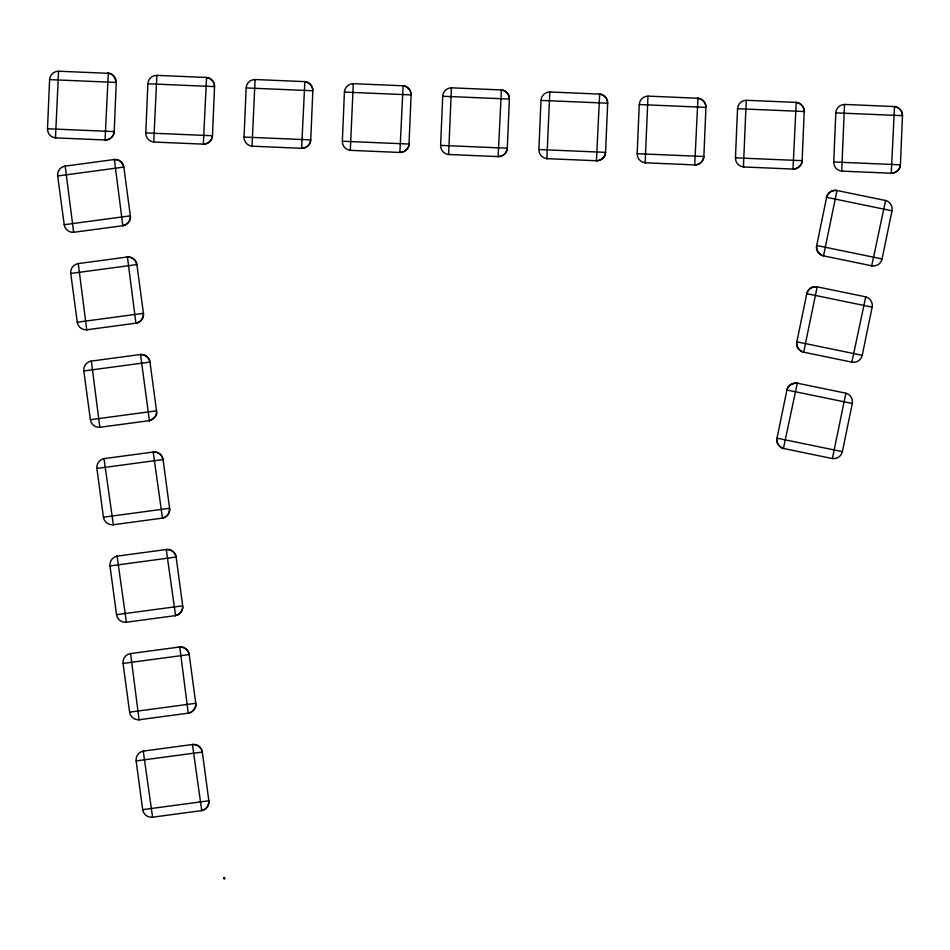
<?xml version="1.0" encoding="UTF-8"?>
<svg xmlns="http://www.w3.org/2000/svg" width="950" height="950" viewBox="0 0 950 950"><rect width="100%" height="100%" fill="white"/><g stroke="black" fill="none" stroke-linecap="round" stroke-linejoin="round"><path stroke-width="1.43" d="M55.812 137.893L55.907 137.916A8.787 8.787 0 0 1 47.512 128.761L49.59 79.622A8.787 8.787 0 0 1 58.734 71.226L108.3 73.328L105.046 139.982L55.48 137.881L58.568 71.226M153.9 142.037L154.185 142.061A8.787 8.787 0 0 1 145.789 132.917L147.868 83.778A8.787 8.787 0 0 1 157.011 75.371L206.566 77.484L203.324 144.139L153.757 142.037L156.845 75.382M252.106 146.193L252.463 146.217A8.787 8.787 0 0 1 244.067 137.073L246.145 87.934A8.787 8.787 0 0 1 255.289 79.527L304.855 81.641L301.601 148.295L252.035 146.193L255.099 79.539M350.467 150.349L350.74 150.373A8.787 8.787 0 0 1 342.344 141.229L344.423 92.091A8.787 8.787 0 0 1 353.566 83.683L403.121 85.785L399.879 152.451L350.312 150.338L353.293 83.683M448.851 154.506L449.017 154.529A8.787 8.787 0 0 1 440.622 145.386L442.7 96.247A8.787 8.787 0 0 1 451.844 87.839L501.398 89.941L498.156 156.607L448.59 154.494L451.44 87.827M546.915 158.65L547.295 158.674A8.787 8.787 0 0 1 538.899 149.53L540.977 100.391A8.787 8.787 0 0 1 550.121 91.996L599.676 94.097L596.434 160.752L546.867 158.65L549.812 91.984M645.157 162.806L645.572 162.83A8.787 8.787 0 0 1 637.177 153.686L639.255 104.548A8.787 8.787 0 0 1 648.399 96.14L697.965 98.254L694.711 164.908L645.145 162.806L647.995 96.14M743.85 166.986L743.85 166.986A8.787 8.787 0 0 1 735.454 157.842L737.533 108.704A8.787 8.787 0 0 1 746.676 100.296L796.231 102.398L792.989 169.064L743.422 166.963L746.261 100.296M842.127 171.143L842.127 171.143A8.787 8.787 0 0 1 833.732 161.999L835.81 112.86A8.787 8.787 0 0 1 844.954 104.452L894.508 106.554L891.266 173.221L841.7 171.107L844.526 104.441M862.232 355.3L796.848 341.834C795.352 346.655 800.589 351.868 803.688 352.213L817.154 286.841L865.735 296.851L851.853 362.14L803.688 352.213A8.787 8.787 0 0 1 796.848 341.834L806.776 293.669C807.821 289.061 812.511 285.974 817.154 286.841A8.787 8.787 0 0 0 806.776 293.669L872.148 307.135L862.232 355.3A8.787 8.787 0 0 1 851.853 362.14L852.257 362.211M882.075 258.958L816.703 245.492C815.195 250.313 820.444 255.526 823.531 255.871L836.998 190.499L885.59 200.521L871.708 265.798L823.531 255.871A8.787 8.787 0 0 1 816.703 245.492L826.631 197.327C827.676 192.719 832.366 189.632 836.998 190.499A8.787 8.787 0 0 0 826.631 197.327L892.002 210.793L882.075 258.958A8.787 8.787 0 0 1 871.708 265.798L872.064 265.858M842.377 451.642L777.005 438.176A8.787 8.787 0 0 0 783.833 448.554C779.238 447.509 776.138 442.819 777.005 438.176L786.932 390.011A8.787 8.787 0 0 1 797.299 383.183L783.429 448.459L831.998 458.482A8.787 8.787 0 0 0 842.377 451.642L852.304 403.477A8.787 8.787 0 0 0 845.476 393.098L796.884 383.099M64.79 166.167L114.368 159.505L122.823 225.708L73.649 232.299L65.194 166.096A8.787 8.787 0 0 0 57.665 175.964L64.208 224.711A8.787 8.787 0 0 0 74.076 232.251L73.696 232.287M78.28 263.589L127.442 256.999L135.898 323.202L86.723 329.793L78.28 263.589A8.787 8.787 0 0 0 70.739 273.457L77.282 322.204A8.787 8.787 0 0 0 87.151 329.745L87.032 329.745M77.282 322.204L143.438 313.334A8.787 8.787 0 0 1 135.898 323.202C140.564 322.478 143.972 318.024 143.438 313.334L136.895 264.587C136.183 259.92 131.718 256.512 127.027 257.046A8.787 8.787 0 0 1 136.895 264.587L70.739 273.457M103.443 517.192L169.599 508.309A8.787 8.787 0 0 1 162.058 518.189C166.725 517.465 170.133 513 169.599 508.309L163.056 459.562C162.343 454.907 157.878 451.499 153.188 452.034L104.013 458.636L113.323 524.732L162.486 518.118L153.188 452.034A8.787 8.787 0 0 1 163.056 459.562L96.9 468.445L103.443 517.192A8.787 8.787 0 0 0 113.323 524.732L112.991 524.756M116.529 614.686L182.685 605.803A8.787 8.787 0 0 1 175.144 615.683C179.811 614.959 183.219 610.494 182.685 605.803L176.142 557.056C175.417 552.401 170.953 548.993 166.274 549.528L117.099 556.13L126.397 622.214L175.572 615.612L166.274 549.528A8.787 8.787 0 0 1 176.142 557.056L109.986 565.939L116.529 614.686A8.787 8.787 0 0 0 126.397 622.214L126.397 622.214M130.209 653.624L179.776 646.974L188.231 713.165L139.056 719.756L130.601 653.553A8.787 8.787 0 0 0 123.061 663.432L129.604 712.168A8.787 8.787 0 0 0 139.484 719.708L139.377 719.708M129.604 712.168L195.759 703.297C197.03 708.249 191.069 713.117 188.231 713.165A8.787 8.787 0 0 0 195.759 703.297L189.216 654.55C188.504 649.883 184.039 646.475 179.348 647.009A8.787 8.787 0 0 1 189.216 654.55L123.061 663.432M142.69 809.661L208.846 800.791A8.787 8.787 0 0 1 201.305 810.659C205.972 809.934 209.38 805.481 208.846 800.791L202.303 752.044C201.578 747.377 197.113 743.969 192.434 744.503L143.26 751.117L152.558 817.202L201.732 810.587L192.434 744.503A8.787 8.787 0 0 1 202.303 752.044L136.147 760.914L142.69 809.661A8.787 8.787 0 0 0 152.558 817.202L152.344 817.226M104.274 458.601L104.441 458.577A8.787 8.787 0 0 0 96.9 468.445M244.067 137.073L310.745 139.887A8.787 8.787 0 0 1 301.601 148.295C306.316 148.402 310.46 144.602 310.745 139.887L312.823 90.749C312.93 86.034 309.13 81.902 304.428 81.605A8.787 8.787 0 0 1 312.823 90.749L246.145 87.934M440.622 145.386L507.3 148.2A8.787 8.787 0 0 1 498.156 156.607C502.871 156.703 507.015 152.914 507.3 148.2L509.378 99.061C509.485 94.347 505.685 90.202 500.983 89.918A8.787 8.787 0 0 1 509.378 99.061L442.7 96.247M637.177 153.686L703.855 156.501A8.787 8.787 0 0 1 694.711 164.908C699.426 165.015 703.57 161.215 703.855 156.501L705.933 107.362C706.04 102.647 702.24 98.515 697.538 98.218A8.787 8.787 0 0 1 705.933 107.362L639.255 104.548M735.454 157.842L802.133 160.657C802.441 165.692 796.088 169.468 792.989 169.064A8.787 8.787 0 0 0 802.133 160.657L804.211 111.518C804.318 106.804 800.518 102.671 795.815 102.374A8.787 8.787 0 0 1 804.211 111.518L737.533 108.704M833.732 161.999L900.41 164.813C900.719 169.848 894.366 173.624 891.266 173.221A8.787 8.787 0 0 0 900.41 164.813L902.488 115.674C902.595 110.96 898.795 106.827 894.092 106.531A8.787 8.787 0 0 1 902.488 115.674L835.81 112.86M64.208 224.711L130.352 215.84C132.062 220.875 124.842 225.815 122.823 225.708A8.787 8.787 0 0 0 130.352 215.84L123.821 167.093C123.096 162.426 118.631 159.018 113.941 159.553A8.787 8.787 0 0 1 123.821 167.093L57.665 175.964M117.135 556.13L117.527 556.059A8.787 8.787 0 0 0 109.986 565.939M100.237 427.239L100.237 427.239A8.787 8.787 0 0 1 90.369 419.698L83.826 370.951L149.981 362.081A8.787 8.787 0 0 0 140.101 354.54C144.792 354.006 149.257 357.414 149.981 362.081L156.524 410.827A8.787 8.787 0 0 1 148.984 420.696L99.809 427.286L91.366 361.083L140.529 354.492L149.411 420.624M90.974 361.142L91.366 361.083A8.787 8.787 0 0 0 83.826 370.951M149.364 420.636C146.419 421.622 159.006 417.679 156.524 410.827L90.369 419.698M143.272 751.117L143.688 751.046A8.787 8.787 0 0 0 136.147 760.914M224.046 877.871L224.912 877.693L223.82 877.646C222.846 879.367 226.171 878.619 224.081 878.584L224.046 877.883L224.069 878.572M145.789 132.917L212.467 135.743C212.467 140.564 207.349 144.376 203.324 144.139A8.787 8.787 0 0 0 212.467 135.743L214.546 86.604C214.652 81.878 210.852 77.746 206.15 77.449A8.787 8.787 0 0 1 214.546 86.604L147.868 83.778M538.899 149.53L605.577 152.356C605.803 157.273 599.937 161.061 596.434 160.752A8.787 8.787 0 0 0 605.577 152.356L607.656 103.218C607.763 98.491 603.962 94.359 599.26 94.074A8.787 8.787 0 0 1 607.656 103.218L540.977 100.391M342.344 141.229L409.022 144.044C409.296 148.972 403.275 152.76 399.879 152.451A8.787 8.787 0 0 0 409.022 144.044L411.101 94.905C411.207 90.191 407.407 86.058 402.705 85.761A8.787 8.787 0 0 1 411.101 94.905L344.423 92.091M49.59 79.622L116.268 82.448L114.202 131.587C113.905 136.289 109.772 140.089 105.046 139.982A8.787 8.787 0 0 0 114.202 131.587L47.512 128.761M108.288 73.328L107.873 73.304A8.787 8.787 0 0 1 116.268 82.448C112.86 69.397 105.854 74.278 108.146 73.316M796.943 383.111C800.256 383.289 788.286 381.995 786.932 390.011L852.304 403.477M832.39 458.541L845.88 393.193M865.319 296.756L865.319 296.756A8.787 8.787 0 0 1 872.148 307.135M885.293 200.45L885.174 200.414A8.787 8.787 0 0 1 892.002 210.793"/></g></svg>
